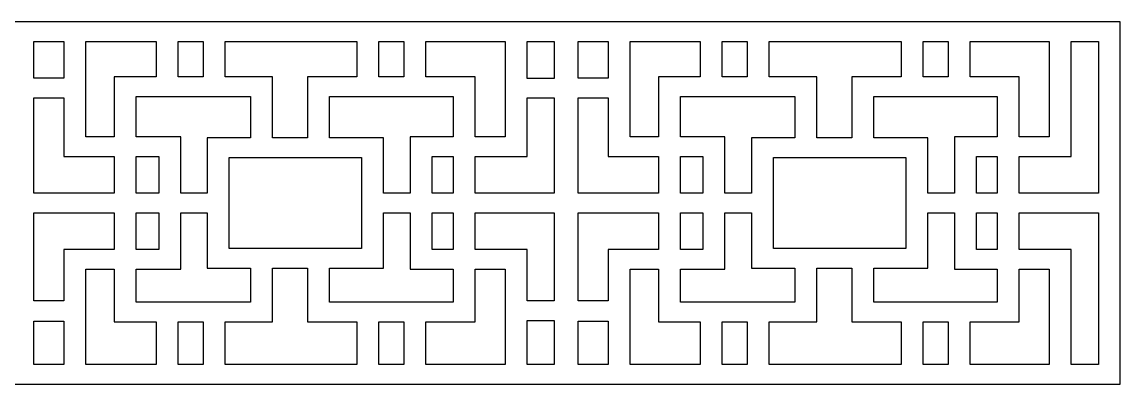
# Model space of a CAD drawing. Header units: centimetres. Extents: x -18.4 to 11.6, y 15.2 to 20.2.
# Drawn here: x -3.44 to 11.56, y 15.22 to 20.17 of the extents above; entities that cross this region are included whole.
import ezdxf

# ---------------------------------------------------------------- set-up
doc = ezdxf.new("R2010")
doc.units = ezdxf.units.CM
doc.header["$MEASUREMENT"] = 0
doc.layers.add('layer 1', color=7, linetype='Continuous')

msp = doc.modelspace()

# ---------------------------------------------------------------- linework, layer by layer
at = {"layer": 'layer 1', "color": 242}
for points, knots in [([(-18.44769, 15.21621), (-18.44769, 15.21621), (-18.44769, 20.16658), (-18.44769, 20.16658), (-18.44769, 20.16658), (-18.44769, 20.16658), (-11.0124, 20.16658), (-11.0124, 20.16658), (-11.0124, 20.16658), (-11.0124, 20.16658), (-10.74386, 20.16658), (-10.74386, 20.16658), (-10.74386, 20.16658), (-10.74386, 20.16658), (-3.57711, 20.16658), (-3.57711, 20.16658), (-3.57711, 20.16658), (-3.57711, 20.16658), (-3.30857, 20.16658), (-3.30857, 20.16658), (-3.30857, 20.16658), (-3.30857, 20.16658), (3.85819, 20.16658), (3.85819, 20.16658), (3.85819, 20.16658), (3.85819, 20.16658), (4.12673, 20.16658), (4.12673, 20.16658), (4.12673, 20.16658), (4.12673, 20.16658), (11.56202, 20.16658), (11.56202, 20.16658), (11.56202, 20.16658), (11.56202, 20.16658), (11.56202, 15.21621), (11.56202, 15.21621), (11.56202, 15.21621), (11.56202, 15.21621), (4.12673, 15.21621), (4.12673, 15.21621), (4.12673, 15.21621), (4.12673, 15.21621), (3.85819, 15.21621), (3.85819, 15.21621), (3.85819, 15.21621), (3.85819, 15.21621), (-3.30857, 15.21621), (-3.30857, 15.21621), (-3.30857, 15.21621), (-3.30857, 15.21621), (-3.57711, 15.21621), (-3.57711, 15.21621), (-3.57711, 15.21621), (-3.57711, 15.21621), (-10.74386, 15.21621), (-10.74386, 15.21621), (-10.74386, 15.21621), (-10.74386, 15.21621), (-11.0124, 15.21621), (-11.0124, 15.21621), (-11.0124, 15.21621), (-11.0124, 15.21621), (-18.44769, 15.21621), (-18.44769, 15.21621)], [0, 0, 0, 0, 0.05882353, 0.05882353, 0.05882353, 0.05882353, 0.11764706, 0.11764706, 0.11764706, 0.11764706, 0.17647059, 0.17647059, 0.17647059, 0.17647059, 0.23529412, 0.23529412, 0.23529412, 0.23529412, 0.29411765, 0.29411765, 0.29411765, 0.29411765, 0.35294118, 0.35294118, 0.35294118, 0.35294118, 0.41176471, 0.41176471, 0.41176471, 0.41176471, 0.47058824, 0.47058824, 0.47058824, 0.47058824, 0.52941176, 0.52941176, 0.52941176, 0.52941176, 0.58823529, 0.58823529, 0.58823529, 0.58823529, 0.64705882, 0.64705882, 0.64705882, 0.64705882, 0.70588235, 0.70588235, 0.70588235, 0.70588235, 0.76470588, 0.76470588, 0.76470588, 0.76470588, 0.82352941, 0.82352941, 0.82352941, 0.82352941, 0.88235294, 0.88235294, 0.88235294, 0.88235294, 1, 1, 1, 1]), ([(-3.27657, 19.39782), (-3.27657, 19.39782), (-2.86564, 19.39782), (-2.86564, 19.39782), (-2.86564, 19.39782), (-2.86564, 19.39782), (-2.86564, 19.89891), (-2.86564, 19.89891), (-2.86564, 19.89891), (-2.86564, 19.89891), (-3.27657, 19.89891), (-3.27657, 19.89891), (-3.27657, 19.89891), (-3.27657, 19.89891), (-3.27657, 19.39782), (-3.27657, 19.39782)], [0, 0, 0, 0, 0.2, 0.2, 0.2, 0.2, 0.4, 0.4, 0.4, 0.4, 0.6, 0.6, 0.6, 0.6, 1, 1, 1, 1]), ([(-2.56511, 19.89891), (-2.56511, 19.89891), (-2.56511, 18.5963), (-2.56511, 18.5963), (-2.56511, 18.5963), (-2.56511, 18.5963), (-2.17929, 18.5963), (-2.17929, 18.5963), (-2.17929, 18.5963), (-2.17929, 18.5963), (-2.17929, 19.41673), (-2.17929, 19.41673), (-2.17929, 19.41673), (-2.17929, 19.41673), (-1.60731, 19.41673), (-1.60731, 19.41673), (-1.60731, 19.41673), (-1.60731, 19.41673), (-1.60731, 19.89891), (-1.60731, 19.89891), (-1.60731, 19.89891), (-1.60731, 19.89891), (-2.56511, 19.89891), (-2.56511, 19.89891)], [0, 0, 0, 0, 0.14285714, 0.14285714, 0.14285714, 0.14285714, 0.28571429, 0.28571429, 0.28571429, 0.28571429, 0.42857143, 0.42857143, 0.42857143, 0.42857143, 0.57142857, 0.57142857, 0.57142857, 0.57142857, 0.71428571, 0.71428571, 0.71428571, 0.71428571, 1, 1, 1, 1]), ([(-1.30678, 19.89891), (-1.30678, 19.89891), (-1.30678, 19.41673), (-1.30678, 19.41673), (-1.30678, 19.41673), (-1.30678, 19.41673), (-0.96531, 19.41673), (-0.96531, 19.41673), (-0.96531, 19.41673), (-0.96531, 19.41673), (-0.96531, 19.89891), (-0.96531, 19.89891), (-0.96531, 19.89891), (-0.96531, 19.89891), (-1.30678, 19.89891), (-1.30678, 19.89891)], [0, 0, 0, 0, 0.2, 0.2, 0.2, 0.2, 0.4, 0.4, 0.4, 0.4, 0.6, 0.6, 0.6, 0.6, 1, 1, 1, 1]), ([(-0.66477, 19.89891), (-0.66477, 19.89891), (-0.66477, 19.41673), (-0.66477, 19.41673), (-0.66477, 19.41673), (-0.66477, 19.41673), (-0.01493, 19.41673), (-0.01493, 19.41673), (-0.01493, 19.41673), (-0.01493, 19.41673), (-0.01493, 18.58227), (-0.01493, 18.58227), (-0.01493, 18.58227), (-0.01493, 18.58227), (0.46283, 18.58227), (0.46283, 18.58227), (0.46283, 18.58227), (0.46283, 18.58227), (0.46283, 19.41673), (0.46283, 19.41673), (0.46283, 19.41673), (0.46283, 19.41673), (1.13581, 19.41673), (1.13581, 19.41673), (1.13581, 19.41673), (1.13581, 19.41673), (1.13581, 19.89891), (1.13581, 19.89891), (1.13581, 19.89891), (1.13581, 19.89891), (-0.66477, 19.89891), (-0.66477, 19.89891)], [0, 0, 0, 0, 0.11111111, 0.11111111, 0.11111111, 0.11111111, 0.22222222, 0.22222222, 0.22222222, 0.22222222, 0.33333333, 0.33333333, 0.33333333, 0.33333333, 0.44444444, 0.44444444, 0.44444444, 0.44444444, 0.55555556, 0.55555556, 0.55555556, 0.55555556, 0.66666667, 0.66666667, 0.66666667, 0.66666667, 0.77777778, 0.77777778, 0.77777778, 0.77777778, 1, 1, 1, 1]), ([(1.43635, 19.89891), (1.43635, 19.89891), (1.43635, 19.41673), (1.43635, 19.41673), (1.43635, 19.41673), (1.43635, 19.41673), (1.77782, 19.41673), (1.77782, 19.41673), (1.77782, 19.41673), (1.77782, 19.41673), (1.77782, 19.89891), (1.77782, 19.89891), (1.77782, 19.89891), (1.77782, 19.89891), (1.43635, 19.89891), (1.43635, 19.89891)], [0, 0, 0, 0, 0.2, 0.2, 0.2, 0.2, 0.4, 0.4, 0.4, 0.4, 0.6, 0.6, 0.6, 0.6, 1, 1, 1, 1]), ([(2.07836, 19.89891), (2.07836, 19.89891), (2.07836, 19.41673), (2.07836, 19.41673), (2.07836, 19.41673), (2.07836, 19.41673), (2.75009, 19.41673), (2.75009, 19.41673), (2.75009, 19.41673), (2.75009, 19.41673), (2.75009, 18.5963), (2.75009, 18.5963), (2.75009, 18.5963), (2.75009, 18.5963), (3.1602, 18.5963), (3.1602, 18.5963), (3.1602, 18.5963), (3.1602, 18.5963), (3.1602, 19.89891), (3.1602, 19.89891), (3.1602, 19.89891), (3.1602, 19.89891), (2.07836, 19.89891), (2.07836, 19.89891)], [0, 0, 0, 0, 0.14285714, 0.14285714, 0.14285714, 0.14285714, 0.28571429, 0.28571429, 0.28571429, 0.28571429, 0.42857143, 0.42857143, 0.42857143, 0.42857143, 0.57142857, 0.57142857, 0.57142857, 0.57142857, 0.71428571, 0.71428571, 0.71428571, 0.71428571, 1, 1, 1, 1]), ([(3.46074, 19.39552), (3.46074, 19.39552), (3.83331, 19.39552), (3.83331, 19.39552), (3.83331, 19.39552), (3.83331, 19.39552), (3.83331, 19.89891), (3.83331, 19.89891), (3.83331, 19.89891), (3.83331, 19.89891), (3.46074, 19.89891), (3.46074, 19.89891), (3.46074, 19.89891), (3.46074, 19.89891), (3.46074, 19.39552), (3.46074, 19.39552)], [0, 0, 0, 0, 0.2, 0.2, 0.2, 0.2, 0.4, 0.4, 0.4, 0.4, 0.6, 0.6, 0.6, 0.6, 1, 1, 1, 1]), ([(4.15872, 19.39782), (4.15872, 19.39782), (4.56965, 19.39782), (4.56965, 19.39782), (4.56965, 19.39782), (4.56965, 19.39782), (4.56965, 19.89891), (4.56965, 19.89891), (4.56965, 19.89891), (4.56965, 19.89891), (4.15872, 19.89891), (4.15872, 19.89891), (4.15872, 19.89891), (4.15872, 19.89891), (4.15872, 19.39782), (4.15872, 19.39782)], [0, 0, 0, 0, 0.2, 0.2, 0.2, 0.2, 0.4, 0.4, 0.4, 0.4, 0.6, 0.6, 0.6, 0.6, 1, 1, 1, 1]), ([(4.87018, 19.89891), (4.87018, 19.89891), (4.87018, 18.5963), (4.87018, 18.5963), (4.87018, 18.5963), (4.87018, 18.5963), (5.256, 18.5963), (5.256, 18.5963), (5.256, 18.5963), (5.256, 18.5963), (5.256, 19.41673), (5.256, 19.41673), (5.256, 19.41673), (5.256, 19.41673), (5.82798, 19.41673), (5.82798, 19.41673), (5.82798, 19.41673), (5.82798, 19.41673), (5.82798, 19.89891), (5.82798, 19.89891), (5.82798, 19.89891), (5.82798, 19.89891), (4.87018, 19.89891), (4.87018, 19.89891)], [0, 0, 0, 0, 0.14285714, 0.14285714, 0.14285714, 0.14285714, 0.28571429, 0.28571429, 0.28571429, 0.28571429, 0.42857143, 0.42857143, 0.42857143, 0.42857143, 0.57142857, 0.57142857, 0.57142857, 0.57142857, 0.71428571, 0.71428571, 0.71428571, 0.71428571, 1, 1, 1, 1]), ([(6.12852, 19.89891), (6.12852, 19.89891), (6.12852, 19.41673), (6.12852, 19.41673), (6.12852, 19.41673), (6.12852, 19.41673), (6.46999, 19.41673), (6.46999, 19.41673), (6.46999, 19.41673), (6.46999, 19.41673), (6.46999, 19.89891), (6.46999, 19.89891), (6.46999, 19.89891), (6.46999, 19.89891), (6.12852, 19.89891), (6.12852, 19.89891)], [0, 0, 0, 0, 0.2, 0.2, 0.2, 0.2, 0.4, 0.4, 0.4, 0.4, 0.6, 0.6, 0.6, 0.6, 1, 1, 1, 1]), ([(6.77053, 19.89891), (6.77053, 19.89891), (6.77053, 19.41673), (6.77053, 19.41673), (6.77053, 19.41673), (6.77053, 19.41673), (7.42036, 19.41673), (7.42036, 19.41673), (7.42036, 19.41673), (7.42036, 19.41673), (7.42036, 18.58227), (7.42036, 18.58227), (7.42036, 18.58227), (7.42036, 18.58227), (7.89812, 18.58227), (7.89812, 18.58227), (7.89812, 18.58227), (7.89812, 18.58227), (7.89812, 19.41673), (7.89812, 19.41673), (7.89812, 19.41673), (7.89812, 19.41673), (8.57111, 19.41673), (8.57111, 19.41673), (8.57111, 19.41673), (8.57111, 19.41673), (8.57111, 19.89891), (8.57111, 19.89891), (8.57111, 19.89891), (8.57111, 19.89891), (6.77053, 19.89891), (6.77053, 19.89891)], [0, 0, 0, 0, 0.11111111, 0.11111111, 0.11111111, 0.11111111, 0.22222222, 0.22222222, 0.22222222, 0.22222222, 0.33333333, 0.33333333, 0.33333333, 0.33333333, 0.44444444, 0.44444444, 0.44444444, 0.44444444, 0.55555556, 0.55555556, 0.55555556, 0.55555556, 0.66666667, 0.66666667, 0.66666667, 0.66666667, 0.77777778, 0.77777778, 0.77777778, 0.77777778, 1, 1, 1, 1]), ([(8.87165, 19.89891), (8.87165, 19.89891), (8.87165, 19.41673), (8.87165, 19.41673), (8.87165, 19.41673), (8.87165, 19.41673), (9.21312, 19.41673), (9.21312, 19.41673), (9.21312, 19.41673), (9.21312, 19.41673), (9.21312, 19.89891), (9.21312, 19.89891), (9.21312, 19.89891), (9.21312, 19.89891), (8.87165, 19.89891), (8.87165, 19.89891)], [0, 0, 0, 0, 0.2, 0.2, 0.2, 0.2, 0.4, 0.4, 0.4, 0.4, 0.6, 0.6, 0.6, 0.6, 1, 1, 1, 1]), ([(9.51365, 19.89891), (9.51365, 19.89891), (9.51365, 19.41673), (9.51365, 19.41673), (9.51365, 19.41673), (9.51365, 19.41673), (10.18538, 19.41673), (10.18538, 19.41673), (10.18538, 19.41673), (10.18538, 19.41673), (10.18538, 18.5963), (10.18538, 18.5963), (10.18538, 18.5963), (10.18538, 18.5963), (10.59549, 18.5963), (10.59549, 18.5963), (10.59549, 18.5963), (10.59549, 18.5963), (10.59549, 19.89891), (10.59549, 19.89891), (10.59549, 19.89891), (10.59549, 19.89891), (9.51365, 19.89891), (9.51365, 19.89891)], [0, 0, 0, 0, 0.14285714, 0.14285714, 0.14285714, 0.14285714, 0.28571429, 0.28571429, 0.28571429, 0.28571429, 0.42857143, 0.42857143, 0.42857143, 0.42857143, 0.57142857, 0.57142857, 0.57142857, 0.57142857, 0.71428571, 0.71428571, 0.71428571, 0.71428571, 1, 1, 1, 1]), ([(10.89603, 19.89891), (10.89603, 19.89891), (10.89603, 18.32863), (10.89603, 18.32863), (10.89603, 18.32863), (10.89603, 18.32863), (10.18538, 18.32863), (10.18538, 18.32863), (10.18538, 18.32863), (10.18538, 18.32863), (10.18538, 17.82522), (10.18538, 17.82522), (10.18538, 17.82522), (10.18538, 17.82522), (11.14976, 17.82522), (11.14976, 17.82522), (11.14976, 17.82522), (11.14976, 17.82522), (11.2686, 17.82522), (11.2686, 17.82522), (11.2686, 17.82522), (11.2686, 17.82522), (11.2686, 19.89891), (11.2686, 19.89891), (11.2686, 19.89891), (11.2686, 19.89891), (10.89603, 19.89891), (10.89603, 19.89891)], [0, 0, 0, 0, 0.125, 0.125, 0.125, 0.125, 0.25, 0.25, 0.25, 0.25, 0.375, 0.375, 0.375, 0.375, 0.5, 0.5, 0.5, 0.5, 0.625, 0.625, 0.625, 0.625, 0.75, 0.75, 0.75, 0.75, 1, 1, 1, 1]), ([(-2.86564, 19.12998), (-2.86564, 19.12998), (-3.27657, 19.12998), (-3.27657, 19.12998), (-3.27657, 19.12998), (-3.27657, 19.12998), (-3.27657, 17.82522), (-3.27657, 17.82522), (-3.27657, 17.82522), (-3.27657, 17.82522), (-2.17929, 17.82522), (-2.17929, 17.82522), (-2.17929, 17.82522), (-2.17929, 17.82522), (-2.17929, 18.32863), (-2.17929, 18.32863), (-2.17929, 18.32863), (-2.17929, 18.32863), (-2.86564, 18.32863), (-2.86564, 18.32863), (-2.86564, 18.32863), (-2.86564, 18.32863), (-2.86564, 19.12998), (-2.86564, 19.12998)], [0, 0, 0, 0, 0.14285714, 0.14285714, 0.14285714, 0.14285714, 0.28571429, 0.28571429, 0.28571429, 0.28571429, 0.42857143, 0.42857143, 0.42857143, 0.42857143, 0.57142857, 0.57142857, 0.57142857, 0.57142857, 0.71428571, 0.71428571, 0.71428571, 0.71428571, 1, 1, 1, 1]), ([(-1.87875, 18.5963), (-1.87875, 18.5963), (-1.27051, 18.5963), (-1.27051, 18.5963), (-1.27051, 18.5963), (-1.27051, 18.5963), (-1.27051, 17.82522), (-1.27051, 17.82522), (-1.27051, 17.82522), (-1.27051, 17.82522), (-0.90943, 17.82522), (-0.90943, 17.82522), (-0.90943, 17.82522), (-0.90943, 17.82522), (-0.90943, 18.58227), (-0.90943, 18.58227), (-0.90943, 18.58227), (-0.90943, 18.58227), (-0.31547, 18.58227), (-0.31547, 18.58227), (-0.31547, 18.58227), (-0.31547, 18.58227), (-0.31547, 19.14906), (-0.31547, 19.14906), (-0.31547, 19.14906), (-0.31547, 19.14906), (-1.87875, 19.14906), (-1.87875, 19.14906), (-1.87875, 19.14906), (-1.87875, 19.14906), (-1.87875, 18.5963), (-1.87875, 18.5963)], [0, 0, 0, 0, 0.11111111, 0.11111111, 0.11111111, 0.11111111, 0.22222222, 0.22222222, 0.22222222, 0.22222222, 0.33333333, 0.33333333, 0.33333333, 0.33333333, 0.44444444, 0.44444444, 0.44444444, 0.44444444, 0.55555556, 0.55555556, 0.55555556, 0.55555556, 0.66666667, 0.66666667, 0.66666667, 0.66666667, 0.77777778, 0.77777778, 0.77777778, 0.77777778, 1, 1, 1, 1]), ([(1.50071, 17.82522), (1.50071, 17.82522), (1.86561, 17.82522), (1.86561, 17.82522), (1.86561, 17.82522), (1.86561, 17.82522), (1.86561, 18.5963), (1.86561, 18.5963), (1.86561, 18.5963), (1.86561, 18.5963), (2.44955, 18.5963), (2.44955, 18.5963), (2.44955, 18.5963), (2.44955, 18.5963), (2.44955, 19.14906), (2.44955, 19.14906), (2.44955, 19.14906), (2.44955, 19.14906), (0.76337, 19.14906), (0.76337, 19.14906), (0.76337, 19.14906), (0.76337, 19.14906), (0.76337, 18.58227), (0.76337, 18.58227), (0.76337, 18.58227), (0.76337, 18.58227), (1.50071, 18.58227), (1.50071, 18.58227), (1.50071, 18.58227), (1.50071, 18.58227), (1.50071, 17.82522), (1.50071, 17.82522)], [0, 0, 0, 0, 0.11111111, 0.11111111, 0.11111111, 0.11111111, 0.22222222, 0.22222222, 0.22222222, 0.22222222, 0.33333333, 0.33333333, 0.33333333, 0.33333333, 0.44444444, 0.44444444, 0.44444444, 0.44444444, 0.55555556, 0.55555556, 0.55555556, 0.55555556, 0.66666667, 0.66666667, 0.66666667, 0.66666667, 0.77777778, 0.77777778, 0.77777778, 0.77777778, 1, 1, 1, 1]), ([(3.83331, 19.12998), (3.83331, 19.12998), (3.46074, 19.12998), (3.46074, 19.12998), (3.46074, 19.12998), (3.46074, 19.12998), (3.46074, 18.32863), (3.46074, 18.32863), (3.46074, 18.32863), (3.46074, 18.32863), (2.75009, 18.32863), (2.75009, 18.32863), (2.75009, 18.32863), (2.75009, 18.32863), (2.75009, 17.82522), (2.75009, 17.82522), (2.75009, 17.82522), (2.75009, 17.82522), (3.71447, 17.82522), (3.71447, 17.82522), (3.71447, 17.82522), (3.71447, 17.82522), (3.83331, 17.82522), (3.83331, 17.82522), (3.83331, 17.82522), (3.83331, 17.82522), (3.83331, 19.12998), (3.83331, 19.12998)], [0, 0, 0, 0, 0.125, 0.125, 0.125, 0.125, 0.25, 0.25, 0.25, 0.25, 0.375, 0.375, 0.375, 0.375, 0.5, 0.5, 0.5, 0.5, 0.625, 0.625, 0.625, 0.625, 0.75, 0.75, 0.75, 0.75, 1, 1, 1, 1]), ([(4.56965, 19.12998), (4.56965, 19.12998), (4.15872, 19.12998), (4.15872, 19.12998), (4.15872, 19.12998), (4.15872, 19.12998), (4.15872, 17.82522), (4.15872, 17.82522), (4.15872, 17.82522), (4.15872, 17.82522), (5.256, 17.82522), (5.256, 17.82522), (5.256, 17.82522), (5.256, 17.82522), (5.256, 18.32863), (5.256, 18.32863), (5.256, 18.32863), (5.256, 18.32863), (4.56965, 18.32863), (4.56965, 18.32863), (4.56965, 18.32863), (4.56965, 18.32863), (4.56965, 19.12998), (4.56965, 19.12998)], [0, 0, 0, 0, 0.14285714, 0.14285714, 0.14285714, 0.14285714, 0.28571429, 0.28571429, 0.28571429, 0.28571429, 0.42857143, 0.42857143, 0.42857143, 0.42857143, 0.57142857, 0.57142857, 0.57142857, 0.57142857, 0.71428571, 0.71428571, 0.71428571, 0.71428571, 1, 1, 1, 1]), ([(5.55654, 18.5963), (5.55654, 18.5963), (6.16478, 18.5963), (6.16478, 18.5963), (6.16478, 18.5963), (6.16478, 18.5963), (6.16478, 17.82522), (6.16478, 17.82522), (6.16478, 17.82522), (6.16478, 17.82522), (6.52586, 17.82522), (6.52586, 17.82522), (6.52586, 17.82522), (6.52586, 17.82522), (6.52586, 18.58227), (6.52586, 18.58227), (6.52586, 18.58227), (6.52586, 18.58227), (7.11982, 18.58227), (7.11982, 18.58227), (7.11982, 18.58227), (7.11982, 18.58227), (7.11982, 19.14906), (7.11982, 19.14906), (7.11982, 19.14906), (7.11982, 19.14906), (5.55654, 19.14906), (5.55654, 19.14906), (5.55654, 19.14906), (5.55654, 19.14906), (5.55654, 18.5963), (5.55654, 18.5963)], [0, 0, 0, 0, 0.11111111, 0.11111111, 0.11111111, 0.11111111, 0.22222222, 0.22222222, 0.22222222, 0.22222222, 0.33333333, 0.33333333, 0.33333333, 0.33333333, 0.44444444, 0.44444444, 0.44444444, 0.44444444, 0.55555556, 0.55555556, 0.55555556, 0.55555556, 0.66666667, 0.66666667, 0.66666667, 0.66666667, 0.77777778, 0.77777778, 0.77777778, 0.77777778, 1, 1, 1, 1]), ([(8.936, 17.82522), (8.936, 17.82522), (9.3009, 17.82522), (9.3009, 17.82522), (9.3009, 17.82522), (9.3009, 17.82522), (9.3009, 18.5963), (9.3009, 18.5963), (9.3009, 18.5963), (9.3009, 18.5963), (9.88484, 18.5963), (9.88484, 18.5963), (9.88484, 18.5963), (9.88484, 18.5963), (9.88484, 19.14906), (9.88484, 19.14906), (9.88484, 19.14906), (9.88484, 19.14906), (8.19866, 19.14906), (8.19866, 19.14906), (8.19866, 19.14906), (8.19866, 19.14906), (8.19866, 18.58227), (8.19866, 18.58227), (8.19866, 18.58227), (8.19866, 18.58227), (8.936, 18.58227), (8.936, 18.58227), (8.936, 18.58227), (8.936, 18.58227), (8.936, 17.82522), (8.936, 17.82522)], [0, 0, 0, 0, 0.11111111, 0.11111111, 0.11111111, 0.11111111, 0.22222222, 0.22222222, 0.22222222, 0.22222222, 0.33333333, 0.33333333, 0.33333333, 0.33333333, 0.44444444, 0.44444444, 0.44444444, 0.44444444, 0.55555556, 0.55555556, 0.55555556, 0.55555556, 0.66666667, 0.66666667, 0.66666667, 0.66666667, 0.77777778, 0.77777778, 0.77777778, 0.77777778, 1, 1, 1, 1]), ([(-1.87875, 17.82522), (-1.87875, 17.82522), (-1.57105, 17.82522), (-1.57105, 17.82522), (-1.57105, 17.82522), (-1.57105, 17.82522), (-1.57105, 18.32863), (-1.57105, 18.32863), (-1.57105, 18.32863), (-1.57105, 18.32863), (-1.87875, 18.32863), (-1.87875, 18.32863), (-1.87875, 18.32863), (-1.87875, 18.32863), (-1.87875, 17.82522), (-1.87875, 17.82522)], [0, 0, 0, 0, 0.2, 0.2, 0.2, 0.2, 0.4, 0.4, 0.4, 0.4, 0.6, 0.6, 0.6, 0.6, 1, 1, 1, 1]), ([(1.20017, 17.0682), (1.20017, 17.0682), (1.20017, 18.31459), (1.20017, 18.31459), (1.20017, 18.31459), (1.20017, 18.31459), (-0.6089, 18.31459), (-0.6089, 18.31459), (-0.6089, 18.31459), (-0.6089, 18.31459), (-0.6089, 17.0682), (-0.6089, 17.0682), (-0.6089, 17.0682), (-0.6089, 17.0682), (1.20017, 17.0682), (1.20017, 17.0682)], [0, 0, 0, 0, 0.2, 0.2, 0.2, 0.2, 0.4, 0.4, 0.4, 0.4, 0.6, 0.6, 0.6, 0.6, 1, 1, 1, 1]), ([(2.16615, 17.82522), (2.16615, 17.82522), (2.44955, 17.82522), (2.44955, 17.82522), (2.44955, 17.82522), (2.44955, 17.82522), (2.44955, 18.32863), (2.44955, 18.32863), (2.44955, 18.32863), (2.44955, 18.32863), (2.16615, 18.32863), (2.16615, 18.32863), (2.16615, 18.32863), (2.16615, 18.32863), (2.16615, 17.82522), (2.16615, 17.82522)], [0, 0, 0, 0, 0.2, 0.2, 0.2, 0.2, 0.4, 0.4, 0.4, 0.4, 0.6, 0.6, 0.6, 0.6, 1, 1, 1, 1]), ([(5.55654, 17.82522), (5.55654, 17.82522), (5.86424, 17.82522), (5.86424, 17.82522), (5.86424, 17.82522), (5.86424, 17.82522), (5.86424, 18.32863), (5.86424, 18.32863), (5.86424, 18.32863), (5.86424, 18.32863), (5.55654, 18.32863), (5.55654, 18.32863), (5.55654, 18.32863), (5.55654, 18.32863), (5.55654, 17.82522), (5.55654, 17.82522)], [0, 0, 0, 0, 0.2, 0.2, 0.2, 0.2, 0.4, 0.4, 0.4, 0.4, 0.6, 0.6, 0.6, 0.6, 1, 1, 1, 1]), ([(8.63546, 17.0682), (8.63546, 17.0682), (8.63546, 18.31459), (8.63546, 18.31459), (8.63546, 18.31459), (8.63546, 18.31459), (6.82639, 18.31459), (6.82639, 18.31459), (6.82639, 18.31459), (6.82639, 18.31459), (6.82639, 17.0682), (6.82639, 17.0682), (6.82639, 17.0682), (6.82639, 17.0682), (8.63546, 17.0682), (8.63546, 17.0682)], [0, 0, 0, 0, 0.2, 0.2, 0.2, 0.2, 0.4, 0.4, 0.4, 0.4, 0.6, 0.6, 0.6, 0.6, 1, 1, 1, 1]), ([(9.60144, 17.82522), (9.60144, 17.82522), (9.88484, 17.82522), (9.88484, 17.82522), (9.88484, 17.82522), (9.88484, 17.82522), (9.88484, 18.32863), (9.88484, 18.32863), (9.88484, 18.32863), (9.88484, 18.32863), (9.60144, 18.32863), (9.60144, 18.32863), (9.60144, 18.32863), (9.60144, 18.32863), (9.60144, 17.82522), (9.60144, 17.82522)], [0, 0, 0, 0, 0.2, 0.2, 0.2, 0.2, 0.4, 0.4, 0.4, 0.4, 0.6, 0.6, 0.6, 0.6, 1, 1, 1, 1]), ([(-3.27657, 16.35281), (-3.27657, 16.35281), (-2.86564, 16.35281), (-2.86564, 16.35281), (-2.86564, 16.35281), (-2.86564, 16.35281), (-2.86564, 17.05416), (-2.86564, 17.05416), (-2.86564, 17.05416), (-2.86564, 17.05416), (-2.17929, 17.05416), (-2.17929, 17.05416), (-2.17929, 17.05416), (-2.17929, 17.05416), (-2.17929, 17.55755), (-2.17929, 17.55755), (-2.17929, 17.55755), (-2.17929, 17.55755), (-3.27657, 17.55755), (-3.27657, 17.55755), (-3.27657, 17.55755), (-3.27657, 17.55755), (-3.27657, 16.35281), (-3.27657, 16.35281)], [0, 0, 0, 0, 0.14285714, 0.14285714, 0.14285714, 0.14285714, 0.28571429, 0.28571429, 0.28571429, 0.28571429, 0.42857143, 0.42857143, 0.42857143, 0.42857143, 0.57142857, 0.57142857, 0.57142857, 0.57142857, 0.71428571, 0.71428571, 0.71428571, 0.71428571, 1, 1, 1, 1]), ([(-1.87875, 17.05416), (-1.87875, 17.05416), (-1.57105, 17.05416), (-1.57105, 17.05416), (-1.57105, 17.05416), (-1.57105, 17.05416), (-1.57105, 17.55755), (-1.57105, 17.55755), (-1.57105, 17.55755), (-1.57105, 17.55755), (-1.87875, 17.55755), (-1.87875, 17.55755), (-1.87875, 17.55755), (-1.87875, 17.55755), (-1.87875, 17.05416), (-1.87875, 17.05416)], [0, 0, 0, 0, 0.2, 0.2, 0.2, 0.2, 0.4, 0.4, 0.4, 0.4, 0.6, 0.6, 0.6, 0.6, 1, 1, 1, 1]), ([(-0.31547, 16.80052), (-0.31547, 16.80052), (-0.90943, 16.80052), (-0.90943, 16.80052), (-0.90943, 16.80052), (-0.90943, 16.80052), (-0.90943, 17.55755), (-0.90943, 17.55755), (-0.90943, 17.55755), (-0.90943, 17.55755), (-1.27051, 17.55755), (-1.27051, 17.55755), (-1.27051, 17.55755), (-1.27051, 17.55755), (-1.27051, 16.78649), (-1.27051, 16.78649), (-1.27051, 16.78649), (-1.27051, 16.78649), (-1.87875, 16.78649), (-1.87875, 16.78649), (-1.87875, 16.78649), (-1.87875, 16.78649), (-1.87875, 16.33387), (-1.87875, 16.33387), (-1.87875, 16.33387), (-1.87875, 16.33387), (-0.31547, 16.33387), (-0.31547, 16.33387), (-0.31547, 16.33387), (-0.31547, 16.33387), (-0.31547, 16.80052), (-0.31547, 16.80052)], [0, 0, 0, 0, 0.11111111, 0.11111111, 0.11111111, 0.11111111, 0.22222222, 0.22222222, 0.22222222, 0.22222222, 0.33333333, 0.33333333, 0.33333333, 0.33333333, 0.44444444, 0.44444444, 0.44444444, 0.44444444, 0.55555556, 0.55555556, 0.55555556, 0.55555556, 0.66666667, 0.66666667, 0.66666667, 0.66666667, 0.77777778, 0.77777778, 0.77777778, 0.77777778, 1, 1, 1, 1]), ([(1.86561, 17.55755), (1.86561, 17.55755), (1.50071, 17.55755), (1.50071, 17.55755), (1.50071, 17.55755), (1.50071, 17.55755), (1.50071, 16.80052), (1.50071, 16.80052), (1.50071, 16.80052), (1.50071, 16.80052), (0.76337, 16.80052), (0.76337, 16.80052), (0.76337, 16.80052), (0.76337, 16.80052), (0.76337, 16.33387), (0.76337, 16.33387), (0.76337, 16.33387), (0.76337, 16.33387), (2.44955, 16.33387), (2.44955, 16.33387), (2.44955, 16.33387), (2.44955, 16.33387), (2.44955, 16.78649), (2.44955, 16.78649), (2.44955, 16.78649), (2.44955, 16.78649), (1.86561, 16.78649), (1.86561, 16.78649), (1.86561, 16.78649), (1.86561, 16.78649), (1.86561, 17.55755), (1.86561, 17.55755)], [0, 0, 0, 0, 0.11111111, 0.11111111, 0.11111111, 0.11111111, 0.22222222, 0.22222222, 0.22222222, 0.22222222, 0.33333333, 0.33333333, 0.33333333, 0.33333333, 0.44444444, 0.44444444, 0.44444444, 0.44444444, 0.55555556, 0.55555556, 0.55555556, 0.55555556, 0.66666667, 0.66666667, 0.66666667, 0.66666667, 0.77777778, 0.77777778, 0.77777778, 0.77777778, 1, 1, 1, 1]), ([(2.44955, 17.55755), (2.44955, 17.55755), (2.16615, 17.55755), (2.16615, 17.55755), (2.16615, 17.55755), (2.16615, 17.55755), (2.16615, 17.05416), (2.16615, 17.05416), (2.16615, 17.05416), (2.16615, 17.05416), (2.44955, 17.05416), (2.44955, 17.05416), (2.44955, 17.05416), (2.44955, 17.05416), (2.44955, 17.55755), (2.44955, 17.55755)], [0, 0, 0, 0, 0.2, 0.2, 0.2, 0.2, 0.4, 0.4, 0.4, 0.4, 0.6, 0.6, 0.6, 0.6, 1, 1, 1, 1]), ([(3.46074, 16.35281), (3.46074, 16.35281), (3.83331, 16.35281), (3.83331, 16.35281), (3.83331, 16.35281), (3.83331, 16.35281), (3.83331, 17.55755), (3.83331, 17.55755), (3.83331, 17.55755), (3.83331, 17.55755), (3.71447, 17.55755), (3.71447, 17.55755), (3.71447, 17.55755), (3.71447, 17.55755), (2.75009, 17.55755), (2.75009, 17.55755), (2.75009, 17.55755), (2.75009, 17.55755), (2.75009, 17.05416), (2.75009, 17.05416), (2.75009, 17.05416), (2.75009, 17.05416), (3.46074, 17.05416), (3.46074, 17.05416), (3.46074, 17.05416), (3.46074, 17.05416), (3.46074, 16.35281), (3.46074, 16.35281)], [0, 0, 0, 0, 0.125, 0.125, 0.125, 0.125, 0.25, 0.25, 0.25, 0.25, 0.375, 0.375, 0.375, 0.375, 0.5, 0.5, 0.5, 0.5, 0.625, 0.625, 0.625, 0.625, 0.75, 0.75, 0.75, 0.75, 1, 1, 1, 1]), ([(4.15872, 16.35281), (4.15872, 16.35281), (4.56965, 16.35281), (4.56965, 16.35281), (4.56965, 16.35281), (4.56965, 16.35281), (4.56965, 17.05416), (4.56965, 17.05416), (4.56965, 17.05416), (4.56965, 17.05416), (5.256, 17.05416), (5.256, 17.05416), (5.256, 17.05416), (5.256, 17.05416), (5.256, 17.55755), (5.256, 17.55755), (5.256, 17.55755), (5.256, 17.55755), (4.15872, 17.55755), (4.15872, 17.55755), (4.15872, 17.55755), (4.15872, 17.55755), (4.15872, 16.35281), (4.15872, 16.35281)], [0, 0, 0, 0, 0.14285714, 0.14285714, 0.14285714, 0.14285714, 0.28571429, 0.28571429, 0.28571429, 0.28571429, 0.42857143, 0.42857143, 0.42857143, 0.42857143, 0.57142857, 0.57142857, 0.57142857, 0.57142857, 0.71428571, 0.71428571, 0.71428571, 0.71428571, 1, 1, 1, 1]), ([(5.55654, 17.05416), (5.55654, 17.05416), (5.86424, 17.05416), (5.86424, 17.05416), (5.86424, 17.05416), (5.86424, 17.05416), (5.86424, 17.55755), (5.86424, 17.55755), (5.86424, 17.55755), (5.86424, 17.55755), (5.55654, 17.55755), (5.55654, 17.55755), (5.55654, 17.55755), (5.55654, 17.55755), (5.55654, 17.05416), (5.55654, 17.05416)], [0, 0, 0, 0, 0.2, 0.2, 0.2, 0.2, 0.4, 0.4, 0.4, 0.4, 0.6, 0.6, 0.6, 0.6, 1, 1, 1, 1]), ([(7.11982, 16.80052), (7.11982, 16.80052), (6.52586, 16.80052), (6.52586, 16.80052), (6.52586, 16.80052), (6.52586, 16.80052), (6.52586, 17.55755), (6.52586, 17.55755), (6.52586, 17.55755), (6.52586, 17.55755), (6.16478, 17.55755), (6.16478, 17.55755), (6.16478, 17.55755), (6.16478, 17.55755), (6.16478, 16.78649), (6.16478, 16.78649), (6.16478, 16.78649), (6.16478, 16.78649), (5.55654, 16.78649), (5.55654, 16.78649), (5.55654, 16.78649), (5.55654, 16.78649), (5.55654, 16.33387), (5.55654, 16.33387), (5.55654, 16.33387), (5.55654, 16.33387), (7.11982, 16.33387), (7.11982, 16.33387), (7.11982, 16.33387), (7.11982, 16.33387), (7.11982, 16.80052), (7.11982, 16.80052)], [0, 0, 0, 0, 0.11111111, 0.11111111, 0.11111111, 0.11111111, 0.22222222, 0.22222222, 0.22222222, 0.22222222, 0.33333333, 0.33333333, 0.33333333, 0.33333333, 0.44444444, 0.44444444, 0.44444444, 0.44444444, 0.55555556, 0.55555556, 0.55555556, 0.55555556, 0.66666667, 0.66666667, 0.66666667, 0.66666667, 0.77777778, 0.77777778, 0.77777778, 0.77777778, 1, 1, 1, 1]), ([(9.3009, 17.55755), (9.3009, 17.55755), (8.936, 17.55755), (8.936, 17.55755), (8.936, 17.55755), (8.936, 17.55755), (8.936, 16.80052), (8.936, 16.80052), (8.936, 16.80052), (8.936, 16.80052), (8.19866, 16.80052), (8.19866, 16.80052), (8.19866, 16.80052), (8.19866, 16.80052), (8.19866, 16.33387), (8.19866, 16.33387), (8.19866, 16.33387), (8.19866, 16.33387), (9.88484, 16.33387), (9.88484, 16.33387), (9.88484, 16.33387), (9.88484, 16.33387), (9.88484, 16.78649), (9.88484, 16.78649), (9.88484, 16.78649), (9.88484, 16.78649), (9.3009, 16.78649), (9.3009, 16.78649), (9.3009, 16.78649), (9.3009, 16.78649), (9.3009, 17.55755), (9.3009, 17.55755)], [0, 0, 0, 0, 0.11111111, 0.11111111, 0.11111111, 0.11111111, 0.22222222, 0.22222222, 0.22222222, 0.22222222, 0.33333333, 0.33333333, 0.33333333, 0.33333333, 0.44444444, 0.44444444, 0.44444444, 0.44444444, 0.55555556, 0.55555556, 0.55555556, 0.55555556, 0.66666667, 0.66666667, 0.66666667, 0.66666667, 0.77777778, 0.77777778, 0.77777778, 0.77777778, 1, 1, 1, 1]), ([(9.88484, 17.55755), (9.88484, 17.55755), (9.60144, 17.55755), (9.60144, 17.55755), (9.60144, 17.55755), (9.60144, 17.55755), (9.60144, 17.05416), (9.60144, 17.05416), (9.60144, 17.05416), (9.60144, 17.05416), (9.88484, 17.05416), (9.88484, 17.05416), (9.88484, 17.05416), (9.88484, 17.05416), (9.88484, 17.55755), (9.88484, 17.55755)], [0, 0, 0, 0, 0.2, 0.2, 0.2, 0.2, 0.4, 0.4, 0.4, 0.4, 0.6, 0.6, 0.6, 0.6, 1, 1, 1, 1]), ([(11.2686, 17.55755), (11.2686, 17.55755), (11.14976, 17.55755), (11.14976, 17.55755), (11.14976, 17.55755), (11.14976, 17.55755), (10.18538, 17.55755), (10.18538, 17.55755), (10.18538, 17.55755), (10.18538, 17.55755), (10.18538, 17.05416), (10.18538, 17.05416), (10.18538, 17.05416), (10.18538, 17.05416), (10.89603, 17.05416), (10.89603, 17.05416), (10.89603, 17.05416), (10.89603, 17.05416), (10.89603, 15.48388), (10.89603, 15.48388), (10.89603, 15.48388), (10.89603, 15.48388), (11.2686, 15.48388), (11.2686, 15.48388), (11.2686, 15.48388), (11.2686, 15.48388), (11.2686, 17.55755), (11.2686, 17.55755)], [0, 0, 0, 0, 0.125, 0.125, 0.125, 0.125, 0.25, 0.25, 0.25, 0.25, 0.375, 0.375, 0.375, 0.375, 0.5, 0.5, 0.5, 0.5, 0.625, 0.625, 0.625, 0.625, 0.75, 0.75, 0.75, 0.75, 1, 1, 1, 1]), ([(-1.60731, 15.48388), (-1.60731, 15.48388), (-1.60731, 16.0662), (-1.60731, 16.0662), (-1.60731, 16.0662), (-1.60731, 16.0662), (-2.17929, 16.0662), (-2.17929, 16.0662), (-2.17929, 16.0662), (-2.17929, 16.0662), (-2.17929, 16.78649), (-2.17929, 16.78649), (-2.17929, 16.78649), (-2.17929, 16.78649), (-2.56511, 16.78649), (-2.56511, 16.78649), (-2.56511, 16.78649), (-2.56511, 16.78649), (-2.56511, 15.48388), (-2.56511, 15.48388), (-2.56511, 15.48388), (-2.56511, 15.48388), (-1.60731, 15.48388), (-1.60731, 15.48388)], [0, 0, 0, 0, 0.14285714, 0.14285714, 0.14285714, 0.14285714, 0.28571429, 0.28571429, 0.28571429, 0.28571429, 0.42857143, 0.42857143, 0.42857143, 0.42857143, 0.57142857, 0.57142857, 0.57142857, 0.57142857, 0.71428571, 0.71428571, 0.71428571, 0.71428571, 1, 1, 1, 1]), ([(1.13581, 15.48388), (1.13581, 15.48388), (1.13581, 16.0662), (1.13581, 16.0662), (1.13581, 16.0662), (1.13581, 16.0662), (0.46283, 16.0662), (0.46283, 16.0662), (0.46283, 16.0662), (0.46283, 16.0662), (0.46283, 16.80052), (0.46283, 16.80052), (0.46283, 16.80052), (0.46283, 16.80052), (-0.01493, 16.80052), (-0.01493, 16.80052), (-0.01493, 16.80052), (-0.01493, 16.80052), (-0.01493, 16.0662), (-0.01493, 16.0662), (-0.01493, 16.0662), (-0.01493, 16.0662), (-0.66477, 16.0662), (-0.66477, 16.0662), (-0.66477, 16.0662), (-0.66477, 16.0662), (-0.66477, 15.48388), (-0.66477, 15.48388), (-0.66477, 15.48388), (-0.66477, 15.48388), (1.13581, 15.48388), (1.13581, 15.48388)], [0, 0, 0, 0, 0.11111111, 0.11111111, 0.11111111, 0.11111111, 0.22222222, 0.22222222, 0.22222222, 0.22222222, 0.33333333, 0.33333333, 0.33333333, 0.33333333, 0.44444444, 0.44444444, 0.44444444, 0.44444444, 0.55555556, 0.55555556, 0.55555556, 0.55555556, 0.66666667, 0.66666667, 0.66666667, 0.66666667, 0.77777778, 0.77777778, 0.77777778, 0.77777778, 1, 1, 1, 1]), ([(3.1602, 15.48388), (3.1602, 15.48388), (3.1602, 16.78649), (3.1602, 16.78649), (3.1602, 16.78649), (3.1602, 16.78649), (2.75009, 16.78649), (2.75009, 16.78649), (2.75009, 16.78649), (2.75009, 16.78649), (2.75009, 16.0662), (2.75009, 16.0662), (2.75009, 16.0662), (2.75009, 16.0662), (2.07836, 16.0662), (2.07836, 16.0662), (2.07836, 16.0662), (2.07836, 16.0662), (2.07836, 15.48388), (2.07836, 15.48388), (2.07836, 15.48388), (2.07836, 15.48388), (3.1602, 15.48388), (3.1602, 15.48388)], [0, 0, 0, 0, 0.14285714, 0.14285714, 0.14285714, 0.14285714, 0.28571429, 0.28571429, 0.28571429, 0.28571429, 0.42857143, 0.42857143, 0.42857143, 0.42857143, 0.57142857, 0.57142857, 0.57142857, 0.57142857, 0.71428571, 0.71428571, 0.71428571, 0.71428571, 1, 1, 1, 1]), ([(5.82798, 15.48388), (5.82798, 15.48388), (5.82798, 16.0662), (5.82798, 16.0662), (5.82798, 16.0662), (5.82798, 16.0662), (5.256, 16.0662), (5.256, 16.0662), (5.256, 16.0662), (5.256, 16.0662), (5.256, 16.78649), (5.256, 16.78649), (5.256, 16.78649), (5.256, 16.78649), (4.87018, 16.78649), (4.87018, 16.78649), (4.87018, 16.78649), (4.87018, 16.78649), (4.87018, 15.48388), (4.87018, 15.48388), (4.87018, 15.48388), (4.87018, 15.48388), (5.82798, 15.48388), (5.82798, 15.48388)], [0, 0, 0, 0, 0.14285714, 0.14285714, 0.14285714, 0.14285714, 0.28571429, 0.28571429, 0.28571429, 0.28571429, 0.42857143, 0.42857143, 0.42857143, 0.42857143, 0.57142857, 0.57142857, 0.57142857, 0.57142857, 0.71428571, 0.71428571, 0.71428571, 0.71428571, 1, 1, 1, 1]), ([(8.57111, 15.48388), (8.57111, 15.48388), (8.57111, 16.0662), (8.57111, 16.0662), (8.57111, 16.0662), (8.57111, 16.0662), (7.89812, 16.0662), (7.89812, 16.0662), (7.89812, 16.0662), (7.89812, 16.0662), (7.89812, 16.80052), (7.89812, 16.80052), (7.89812, 16.80052), (7.89812, 16.80052), (7.42036, 16.80052), (7.42036, 16.80052), (7.42036, 16.80052), (7.42036, 16.80052), (7.42036, 16.0662), (7.42036, 16.0662), (7.42036, 16.0662), (7.42036, 16.0662), (6.77053, 16.0662), (6.77053, 16.0662), (6.77053, 16.0662), (6.77053, 16.0662), (6.77053, 15.48388), (6.77053, 15.48388), (6.77053, 15.48388), (6.77053, 15.48388), (8.57111, 15.48388), (8.57111, 15.48388)], [0, 0, 0, 0, 0.11111111, 0.11111111, 0.11111111, 0.11111111, 0.22222222, 0.22222222, 0.22222222, 0.22222222, 0.33333333, 0.33333333, 0.33333333, 0.33333333, 0.44444444, 0.44444444, 0.44444444, 0.44444444, 0.55555556, 0.55555556, 0.55555556, 0.55555556, 0.66666667, 0.66666667, 0.66666667, 0.66666667, 0.77777778, 0.77777778, 0.77777778, 0.77777778, 1, 1, 1, 1]), ([(10.59549, 15.48388), (10.59549, 15.48388), (10.59549, 16.78649), (10.59549, 16.78649), (10.59549, 16.78649), (10.59549, 16.78649), (10.18538, 16.78649), (10.18538, 16.78649), (10.18538, 16.78649), (10.18538, 16.78649), (10.18538, 16.0662), (10.18538, 16.0662), (10.18538, 16.0662), (10.18538, 16.0662), (9.51365, 16.0662), (9.51365, 16.0662), (9.51365, 16.0662), (9.51365, 16.0662), (9.51365, 15.48388), (9.51365, 15.48388), (9.51365, 15.48388), (9.51365, 15.48388), (10.59549, 15.48388), (10.59549, 15.48388)], [0, 0, 0, 0, 0.14285714, 0.14285714, 0.14285714, 0.14285714, 0.28571429, 0.28571429, 0.28571429, 0.28571429, 0.42857143, 0.42857143, 0.42857143, 0.42857143, 0.57142857, 0.57142857, 0.57142857, 0.57142857, 0.71428571, 0.71428571, 0.71428571, 0.71428571, 1, 1, 1, 1]), ([(-2.86564, 15.48388), (-2.86564, 15.48388), (-2.86564, 16.07623), (-2.86564, 16.07623), (-2.86564, 16.07623), (-2.86564, 16.07623), (-3.27657, 16.07623), (-3.27657, 16.07623), (-3.27657, 16.07623), (-3.27657, 16.07623), (-3.27657, 15.48388), (-3.27657, 15.48388), (-3.27657, 15.48388), (-3.27657, 15.48388), (-2.86564, 15.48388), (-2.86564, 15.48388)], [0, 0, 0, 0, 0.2, 0.2, 0.2, 0.2, 0.4, 0.4, 0.4, 0.4, 0.6, 0.6, 0.6, 0.6, 1, 1, 1, 1]), ([(-0.96531, 15.48388), (-0.96531, 15.48388), (-0.96531, 16.0662), (-0.96531, 16.0662), (-0.96531, 16.0662), (-0.96531, 16.0662), (-1.30678, 16.0662), (-1.30678, 16.0662), (-1.30678, 16.0662), (-1.30678, 16.0662), (-1.30678, 15.48388), (-1.30678, 15.48388), (-1.30678, 15.48388), (-1.30678, 15.48388), (-0.96531, 15.48388), (-0.96531, 15.48388)], [0, 0, 0, 0, 0.2, 0.2, 0.2, 0.2, 0.4, 0.4, 0.4, 0.4, 0.6, 0.6, 0.6, 0.6, 1, 1, 1, 1]), ([(1.77782, 15.48388), (1.77782, 15.48388), (1.77782, 16.0662), (1.77782, 16.0662), (1.77782, 16.0662), (1.77782, 16.0662), (1.43635, 16.0662), (1.43635, 16.0662), (1.43635, 16.0662), (1.43635, 16.0662), (1.43635, 15.48388), (1.43635, 15.48388), (1.43635, 15.48388), (1.43635, 15.48388), (1.77782, 15.48388), (1.77782, 15.48388)], [0, 0, 0, 0, 0.2, 0.2, 0.2, 0.2, 0.4, 0.4, 0.4, 0.4, 0.6, 0.6, 0.6, 0.6, 1, 1, 1, 1]), ([(3.83331, 16.08726), (3.83331, 16.08726), (3.46074, 16.08726), (3.46074, 16.08726), (3.46074, 16.08726), (3.46074, 16.08726), (3.46074, 15.48388), (3.46074, 15.48388), (3.46074, 15.48388), (3.46074, 15.48388), (3.83331, 15.48388), (3.83331, 15.48388), (3.83331, 15.48388), (3.83331, 15.48388), (3.83331, 16.08726), (3.83331, 16.08726)], [0, 0, 0, 0, 0.2, 0.2, 0.2, 0.2, 0.4, 0.4, 0.4, 0.4, 0.6, 0.6, 0.6, 0.6, 1, 1, 1, 1]), ([(4.56965, 15.48388), (4.56965, 15.48388), (4.56965, 16.07623), (4.56965, 16.07623), (4.56965, 16.07623), (4.56965, 16.07623), (4.15872, 16.07623), (4.15872, 16.07623), (4.15872, 16.07623), (4.15872, 16.07623), (4.15872, 15.48388), (4.15872, 15.48388), (4.15872, 15.48388), (4.15872, 15.48388), (4.56965, 15.48388), (4.56965, 15.48388)], [0, 0, 0, 0, 0.2, 0.2, 0.2, 0.2, 0.4, 0.4, 0.4, 0.4, 0.6, 0.6, 0.6, 0.6, 1, 1, 1, 1]), ([(6.46999, 15.48388), (6.46999, 15.48388), (6.46999, 16.0662), (6.46999, 16.0662), (6.46999, 16.0662), (6.46999, 16.0662), (6.12852, 16.0662), (6.12852, 16.0662), (6.12852, 16.0662), (6.12852, 16.0662), (6.12852, 15.48388), (6.12852, 15.48388), (6.12852, 15.48388), (6.12852, 15.48388), (6.46999, 15.48388), (6.46999, 15.48388)], [0, 0, 0, 0, 0.2, 0.2, 0.2, 0.2, 0.4, 0.4, 0.4, 0.4, 0.6, 0.6, 0.6, 0.6, 1, 1, 1, 1]), ([(9.21312, 15.48388), (9.21312, 15.48388), (9.21312, 16.0662), (9.21312, 16.0662), (9.21312, 16.0662), (9.21312, 16.0662), (8.87165, 16.0662), (8.87165, 16.0662), (8.87165, 16.0662), (8.87165, 16.0662), (8.87165, 15.48388), (8.87165, 15.48388), (8.87165, 15.48388), (8.87165, 15.48388), (9.21312, 15.48388), (9.21312, 15.48388)], [0, 0, 0, 0, 0.2, 0.2, 0.2, 0.2, 0.4, 0.4, 0.4, 0.4, 0.6, 0.6, 0.6, 0.6, 1, 1, 1, 1])]:
    msp.add_open_spline(points, degree=3, knots=knots, dxfattribs=at)

doc.saveas('drawing.dxf')
